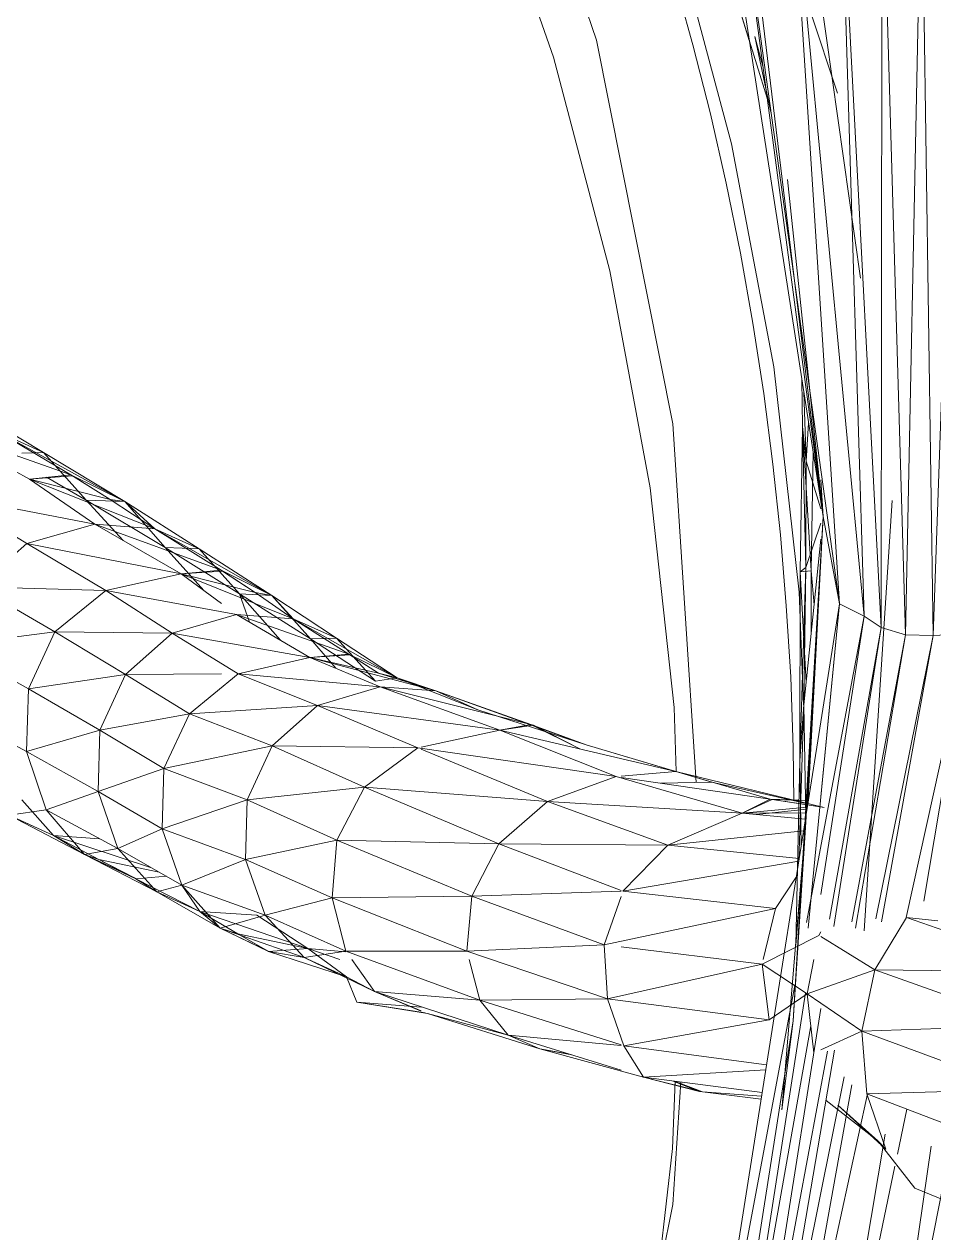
# Model space of a CAD drawing. Header units: millimetres. Extents: x -8546 to 211781, y -3000 to 31870.
# Drawn here: x -4323.3 to -4281.7, y 2636.7 to 2691.9 of the extents above; entities that cross this region are included whole.
import ezdxf

# ---------------------------------------------------------------- set-up
doc = ezdxf.new("R2010")
doc.units = ezdxf.units.MM
doc.layers.add('G-IMPT', color=8, linetype='Continuous', lineweight=9)
doc.layers.add('I-FURN', color=30, linetype='Continuous', lineweight=9)

# ---------------------------------------------------------------- blocks, each defined once
blk = doc.blocks.new('Artificial banana plant 1500mm - Family 4__C1-728657-Begane grond')
at = {"layer": 'G-IMPT'}
for p, q in [((109.842, 51.257), (115.592, 34.319)), ((124.222, 47.749), (127.664, 23.426)), ((124.222, 47.749), (127.664, 23.426)), ((121.472, 46.084), (125.952, 12.538)), ((121.472, 46.084), (125.952, 12.538)), ((121.472, 46.084), (126.702, 8.545)), ((121.472, 46.084), (126.702, 8.545)), ((124.432, 43.7), (126.702, 8.545)), ((124.432, 43.7), (126.702, 8.545)), ((124.432, 43.7), (127.822, 7.978)), ((124.432, 43.7), (127.822, 7.978)), ((128.652, 43.233), (128.602, 7.457)), ((128.652, 43.233), (128.602, 7.457)), ((128.652, 43.233), (129.722, 7.119)), ((128.652, 43.233), (129.722, 7.119)), ((130.452, 43.366), (129.722, 7.119)), ((130.452, 43.366), (129.722, 7.119)), ((130.452, 43.366), (130.982, 7.088)), ((130.452, 43.366), (130.982, 7.088)), ((132.242, 43.307), (130.982, 7.088)), ((132.242, 43.307), (130.982, 7.088)), ((110.332, 43.076), (113.632, 33.534)), ((126.752, 43.042), (127.822, 7.978)), ((126.752, 43.042), (127.822, 7.978)), ((126.752, 43.042), (128.602, 7.457)), ((126.752, 43.042), (128.602, 7.457)), ((120.682, 40.417), (122.582, 34.292)), ((120.682, 40.417), (123.398, 31.664)), ((121.662, 40.233), (125.952, 12.538)), ((121.662, 40.233), (125.952, 12.538)), ((119.092, 39.593), (121.772, 29.574)), ((122.662, 39.701), (125.952, 12.538)), ((122.662, 39.701), (125.952, 12.538)), ((119.132, 37.228), (120.002, 34.093)), ((125.372, 35.6), (126.617, 31.895)), ((115.592, 34.319), (119.082, 16.774)), ((122.832, 34.487), (123.202, 33.131)), ((122.832, 34.487), (123.202, 33.131)), ((122.832, 34.487), (123.57, 31.028)), ((120.002, 34.093), (120.802, 30.939)), ((113.632, 33.534), (116.212, 23.773)), ((120.802, 30.939), (121.522, 27.768)), ((121.772, 29.574), (123.702, 19.382)), ((121.522, 27.768), (122.172, 24.579)), ((124.329, 27.947), (125.952, 12.538)), ((124.329, 27.947), (125.952, 12.538)), ((122.172, 24.579), (122.742, 21.376)), ((116.212, 23.773), (118.052, 13.848)), ((122.742, 21.376), (123.242, 18.161)), ((123.702, 19.382), (124.862, 9.074)), ((124.986, 18.776), (125.012, 16.653)), ((124.986, 18.776), (125.012, 16.653)), ((123.242, 18.161), (123.662, 14.935)), ((125.072, 18.22), (125.172, 15.064)), ((125.072, 18.22), (125.172, 15.064)), ((86.652, 17.677), (90.322, 15.467)), ((86.652, 17.677), (90.322, 15.467)), ((91.582, 14.44), (85.252, 16.674)), ((91.582, 14.44), (85.252, 16.674)), ((85.252, 16.674), (89.692, 14.248)), ((85.252, 16.674), (89.692, 14.248)), ((119.082, 16.774), (120.157, 0.371)), ((125.012, 16.653), (124.912, 10.003)), ((125.012, 16.653), (124.912, 10.003)), ((125.402, 10.055), (125.012, 16.653)), ((125.402, 10.055), (125.012, 16.653)), ((125.012, 16.653), (125.172, 15.064)), ((125.012, 16.653), (125.172, 15.064)), ((125.012, 16.653), (125.162, 10.198)), ((125.012, 16.653), (125.162, 10.198)), ((125.289, 16.816), (125.172, 15.064)), ((125.289, 16.816), (125.172, 15.064)), ((91.582, 14.44), (88.172, 16.446)), ((91.582, 14.44), (88.172, 16.446)), ((90.322, 15.467), (88.172, 16.446)), ((90.322, 15.467), (88.172, 16.446)), ((88.172, 16.446), (94.052, 13.213)), ((88.172, 16.446), (94.052, 13.213)), ((125.492, 15.508), (125.402, 10.055)), ((125.492, 15.508), (125.402, 10.055)), ((89.338, 15.437), (90.322, 15.467)), ((89.338, 15.437), (90.322, 15.467)), ((90.322, 15.467), (94.052, 13.213)), ((90.322, 15.467), (94.052, 13.213)), ((90.322, 15.467), (92.282, 13.277)), ((90.322, 15.467), (92.282, 13.277)), ((123.662, 14.935), (124.002, 11.7)), ((125.172, 15.064), (125.162, 10.198)), ((125.172, 15.064), (125.162, 10.198)), ((125.172, 15.064), (125.846, 12.882)), ((125.172, 15.064), (125.846, 12.882)), ((91.582, 14.44), (89.692, 14.248)), ((91.582, 14.44), (89.692, 14.248)), ((91.652, 14.395), (89.692, 14.248)), ((91.652, 14.395), (89.692, 14.248)), ((93.372, 13.317), (91.582, 14.44)), ((91.652, 14.395), (91.582, 14.44)), ((93.372, 13.317), (91.582, 14.44)), ((91.582, 14.44), (91.652, 14.395)), ((93.372, 13.317), (91.582, 14.44)), ((91.582, 14.44), (91.652, 14.395)), ((91.582, 14.44), (94.052, 13.213)), ((91.582, 14.44), (94.052, 13.213)), ((93.372, 13.317), (91.652, 14.395)), ((93.372, 13.317), (91.652, 14.395)), ((93.372, 13.317), (91.652, 14.395)), ((93.372, 13.317), (89.692, 14.248)), ((93.372, 13.317), (89.692, 14.248)), ((89.692, 14.248), (95.412, 11.968)), ((89.692, 14.248), (95.412, 11.968)), ((89.692, 14.248), (92.672, 12.184)), ((89.692, 14.248), (92.672, 12.184)), ((90.472, 14.328), (92.282, 13.277)), ((90.472, 14.328), (92.282, 13.277)), ((118.052, 13.848), (119.142, 3.81)), ((125.846, 14.207), (125.952, 12.538)), ((125.846, 14.207), (125.952, 12.538)), ((86.012, 13.459), (92.672, 12.184)), ((86.012, 13.459), (92.672, 12.184)), ((86.012, 13.459), (89.562, 11.303)), ((86.012, 13.459), (89.562, 11.303)), ((92.282, 13.277), (94.052, 13.213)), ((92.282, 13.277), (94.052, 13.213)), ((92.282, 13.277), (93.965, 11.438)), ((92.282, 13.277), (93.965, 11.438)), ((92.282, 13.277), (95.892, 11.116)), ((92.282, 13.277), (95.892, 11.116)), ((93.372, 13.317), (94.052, 13.213)), ((93.372, 13.317), (94.052, 13.213)), ((93.372, 13.317), (95.412, 11.968)), ((93.372, 13.317), (95.412, 11.968)), ((127.829, -6.402), (129.102, 13.266)), ((127.829, -6.402), (129.102, 13.266)), ((94.052, 13.213), (97.442, 11.052)), ((94.052, 13.213), (97.442, 11.052)), ((94.052, 13.213), (95.892, 11.116)), ((94.052, 13.213), (95.892, 11.116)), ((94.052, 13.213), (95.412, 11.968)), ((94.052, 13.213), (95.412, 11.968)), ((92.672, 12.184), (89.562, 11.303)), ((92.672, 12.184), (89.562, 11.303)), ((98.442, 10.083), (92.672, 12.184)), ((98.442, 10.083), (92.672, 12.184)), ((95.412, 11.968), (92.672, 12.184)), ((95.412, 11.968), (92.672, 12.184)), ((92.672, 12.184), (96.622, 9.907)), ((92.672, 12.184), (96.622, 9.907)), ((124.592, -10.529), (125.952, 12.538)), ((124.592, -10.529), (125.952, 12.538)), ((125.162, -1.436), (125.952, 12.538)), ((125.162, -1.436), (125.952, 12.538)), ((125.162, 10.198), (125.846, 12.225)), ((125.162, 10.198), (125.846, 12.225)), ((125.952, 12.538), (125.249, -0.651)), ((125.952, 12.538), (125.249, -0.651)), ((126.702, 8.545), (125.952, 12.538)), ((126.702, 8.545), (125.952, 12.538)), ((98.442, 10.083), (95.412, 11.968)), ((98.442, 10.083), (95.412, 11.968)), ((97.442, 11.052), (95.412, 11.968)), ((97.442, 11.052), (95.412, 11.968)), ((95.412, 11.968), (100.762, 8.929)), ((95.412, 11.968), (100.762, 8.929)), ((124.002, 11.7), (124.272, 8.458)), ((89.562, 11.303), (87.312, 9.319)), ((89.562, 11.303), (87.312, 9.319)), ((89.562, 11.303), (96.622, 9.907)), ((89.562, 11.303), (96.622, 9.907)), ((89.562, 11.303), (93.182, 9.153)), ((89.562, 11.303), (93.182, 9.153)), ((95.892, 11.116), (97.442, 11.052)), ((95.892, 11.116), (97.442, 11.052)), ((95.892, 11.116), (97.648, 9.154)), ((95.892, 11.116), (97.648, 9.154)), ((95.892, 11.116), (99.292, 8.999)), ((95.892, 11.116), (99.292, 8.999)), ((97.442, 11.052), (100.762, 8.929)), ((97.442, 11.052), (100.762, 8.929)), ((97.442, 11.052), (99.292, 8.999)), ((97.442, 11.052), (99.292, 8.999)), ((125.072, 3.923), (125.846, 11.501)), ((125.072, 3.923), (125.846, 11.501)), ((98.442, 10.083), (96.622, 9.907)), ((98.442, 10.083), (96.622, 9.907)), ((98.502, 10.042), (96.622, 9.907)), ((98.502, 10.042), (96.622, 9.907)), ((100.002, 9.061), (98.442, 10.083)), ((98.502, 10.042), (98.442, 10.083)), ((100.002, 9.061), (98.442, 10.083)), ((98.442, 10.083), (98.502, 10.042)), ((100.002, 9.061), (98.442, 10.083)), ((98.442, 10.083), (98.502, 10.042)), ((98.442, 10.083), (100.762, 8.929)), ((98.442, 10.083), (100.762, 8.929)), ((100.002, 9.061), (98.502, 10.042)), ((100.002, 9.061), (98.502, 10.042)), ((100.002, 9.061), (98.502, 10.042)), ((124.892, 1.382), (125.162, 10.198)), ((124.892, 1.382), (125.162, 10.198)), ((124.912, 10.003), (124.892, 1.382)), ((124.912, 10.003), (124.892, 1.382)), ((124.912, 10.003), (125.162, 10.198)), ((124.912, 10.003), (125.162, 10.198)), ((125.402, 10.055), (124.912, 10.003)), ((125.402, 10.055), (124.912, 10.003)), ((125.176, 4.94), (124.912, 10.003)), ((125.176, 4.94), (124.912, 10.003)), ((125.162, 10.198), (125.072, 3.923)), ((125.162, 10.198), (125.072, 3.923)), ((125.402, 10.055), (125.54, 8.502)), ((125.402, 10.055), (125.54, 8.502)), ((125.402, 10.055), (125.402, 7.154)), ((125.402, 10.055), (125.402, 7.154)), ((96.622, 9.907), (93.182, 9.153)), ((96.622, 9.907), (93.182, 9.153)), ((100.002, 9.061), (96.622, 9.907)), ((100.002, 9.061), (96.622, 9.907)), ((96.622, 9.907), (101.742, 7.858)), ((96.622, 9.907), (101.742, 7.858)), ((96.622, 9.907), (98.465, 8.555)), ((96.622, 9.907), (98.465, 8.555)), ((87.312, 9.319), (93.182, 9.153)), ((87.312, 9.319), (93.182, 9.153)), ((87.312, 9.319), (90.852, 7.256)), ((87.312, 9.319), (90.852, 7.256)), ((93.182, 9.153), (90.852, 7.256)), ((93.182, 9.153), (90.852, 7.256)), ((93.182, 9.153), (99.152, 8.051)), ((93.182, 9.153), (99.152, 8.051)), ((93.182, 9.153), (96.212, 7.199)), ((93.182, 9.153), (96.212, 7.199)), ((99.736, 7.709), (99.292, 8.999)), ((99.736, 7.709), (99.292, 8.999)), ((99.292, 8.999), (100.762, 8.929)), ((99.292, 8.999), (100.762, 8.929)), ((99.292, 8.999), (101.156, 6.878)), ((99.292, 8.999), (101.156, 6.878)), ((99.292, 8.999), (102.532, 6.942)), ((99.292, 8.999), (102.532, 6.942)), ((100.002, 9.061), (100.762, 8.929)), ((100.002, 9.061), (100.762, 8.929)), ((100.002, 9.061), (101.742, 7.858)), ((100.002, 9.061), (101.742, 7.858)), ((100.762, 8.929), (103.712, 6.974)), ((100.762, 8.929), (103.712, 6.974)), ((100.762, 8.929), (102.532, 6.942)), ((100.762, 8.929), (102.532, 6.942)), ((100.762, 8.929), (101.742, 7.858)), ((100.762, 8.929), (101.742, 7.858)), ((125.056, 3.923), (124.862, 9.074)), ((126.702, 8.545), (120.062, -33.472)), ((126.702, 8.545), (120.062, -33.472)), ((124.272, 8.458), (124.472, 5.212)), ((126.702, 8.545), (125.265, -6.279)), ((126.702, 8.545), (125.846, -0.282)), ((126.702, 8.545), (127.822, 7.978)), ((126.702, 8.545), (127.822, 7.978)), ((99.152, 8.051), (96.212, 7.199)), ((99.152, 8.051), (96.212, 7.199)), ((104.282, 6.242), (99.152, 8.051)), ((104.282, 6.242), (99.152, 8.051)), ((101.742, 7.858), (99.152, 8.051)), ((101.742, 7.858), (99.152, 8.051)), ((99.152, 8.051), (102.492, 6.096)), ((99.152, 8.051), (102.492, 6.096)), ((104.282, 6.242), (101.742, 7.858)), ((104.282, 6.242), (101.742, 7.858)), ((103.712, 6.974), (101.742, 7.858)), ((103.712, 6.974), (101.742, 7.858)), ((101.742, 7.858), (106.482, 5.154)), ((101.742, 7.858), (106.482, 5.154)), ((125.2, -6.025), (127.822, 7.978)), ((125.2, -6.025), (127.822, 7.978)), ((127.822, 7.978), (125.846, -4.746)), ((127.822, 7.978), (125.846, -4.746)), ((127.822, 7.978), (128.602, 7.457)), ((127.822, 7.978), (128.602, 7.457)), ((86.072, 6.649), (90.852, 7.256)), ((86.072, 6.649), (90.852, 7.256)), ((90.852, 7.256), (89.642, 4.658)), ((90.852, 7.256), (89.642, 4.658)), ((90.852, 7.256), (96.212, 7.199)), ((90.852, 7.256), (96.212, 7.199)), ((90.852, 7.256), (94.082, 5.308)), ((90.852, 7.256), (94.082, 5.308)), ((96.212, 7.199), (94.082, 5.308)), ((96.212, 7.199), (94.082, 5.308)), ((96.212, 7.199), (102.492, 6.096)), ((96.212, 7.199), (102.492, 6.096)), ((96.212, 7.199), (99.222, 5.339)), ((96.212, 7.199), (99.222, 5.339)), ((126.248, -5.869), (128.602, 7.457)), ((126.248, -5.869), (128.602, 7.457)), ((126.44, -6.208), (128.602, 7.457)), ((126.44, -6.208), (128.602, 7.457)), ((129.722, 7.119), (128.602, 7.457)), ((129.722, 7.119), (128.602, 7.457)), ((86.072, 6.649), (89.642, 4.658)), ((86.072, 6.649), (89.642, 4.658)), ((102.532, 6.942), (103.712, 6.974)), ((102.532, 6.942), (103.712, 6.974)), ((102.532, 6.942), (103.684, 5.596)), ((102.532, 6.942), (103.684, 5.596)), ((102.532, 6.942), (105.502, 5.008)), ((102.532, 6.942), (105.502, 5.008)), ((103.712, 6.974), (106.482, 5.154)), ((103.712, 6.974), (106.482, 5.154)), ((103.712, 6.974), (105.502, 5.008)), ((103.712, 6.974), (105.502, 5.008)), ((127.267, -5.993), (129.722, 7.119)), ((127.267, -5.993), (129.722, 7.119)), ((127.429, -6.291), (129.722, 7.119)), ((127.429, -6.291), (129.722, 7.119)), ((128.37, -5.86), (130.982, 7.088)), ((128.37, -5.86), (130.982, 7.088)), ((128.62, -5.99), (130.982, 7.088)), ((128.62, -5.99), (130.982, 7.088)), ((130.982, 7.088), (129.722, 7.119)), ((130.982, 7.088), (129.722, 7.119)), ((129.755, -5.804), (132.602, 7.171)), ((129.755, -5.804), (132.602, 7.171)), ((130.562, -5.049), (132.602, 7.171)), ((130.562, -5.049), (132.602, 7.171)), ((132.602, 7.171), (130.982, 7.088)), ((132.602, 7.171), (130.982, 7.088)), ((102.492, 6.096), (99.222, 5.339)), ((102.492, 6.096), (99.222, 5.339)), ((104.282, 6.242), (102.492, 6.096)), ((104.282, 6.242), (102.492, 6.096)), ((104.332, 6.206), (102.492, 6.096)), ((104.332, 6.206), (102.492, 6.096)), ((105.632, 5.366), (102.492, 6.096)), ((105.632, 5.366), (102.492, 6.096)), ((102.492, 6.096), (108.262, 4.569)), ((102.492, 6.096), (108.262, 4.569)), ((102.492, 6.096), (105.712, 4.744)), ((102.492, 6.096), (105.712, 4.744)), ((105.632, 5.366), (104.282, 6.242)), ((104.332, 6.206), (104.282, 6.242)), ((105.632, 5.366), (104.282, 6.242)), ((104.282, 6.242), (104.332, 6.206)), ((105.632, 5.366), (104.282, 6.242)), ((104.282, 6.242), (104.332, 6.206)), ((104.282, 6.242), (106.482, 5.154)), ((104.282, 6.242), (106.482, 5.154)), ((105.632, 5.366), (104.332, 6.206)), ((105.632, 5.366), (104.332, 6.206)), ((105.632, 5.366), (104.332, 6.206)), ((89.642, 4.658), (94.082, 5.308)), ((89.642, 4.658), (94.082, 5.308)), ((94.082, 5.308), (92.902, 2.767)), ((94.082, 5.308), (92.902, 2.767)), ((94.082, 5.308), (98.465, 5.335)), ((94.082, 5.308), (98.465, 5.335)), ((94.082, 5.308), (97.002, 3.507)), ((94.082, 5.308), (97.002, 3.507)), ((99.222, 5.339), (97.002, 3.507)), ((99.222, 5.339), (97.002, 3.507)), ((99.222, 5.339), (105.712, 4.744)), ((99.222, 5.339), (105.712, 4.744)), ((99.222, 5.339), (102.852, 3.9)), ((99.222, 5.339), (102.852, 3.9)), ((105.502, 5.008), (106.482, 5.154)), ((105.502, 5.008), (106.482, 5.154)), ((105.632, 5.366), (106.482, 5.154)), ((105.632, 5.366), (106.482, 5.154)), ((105.632, 5.366), (108.262, 4.569)), ((105.632, 5.366), (108.262, 4.569)), ((106.482, 5.154), (108.262, 4.569)), ((106.482, 5.154), (108.262, 4.569)), ((106.482, 5.154), (110.172, 3.694)), ((106.482, 5.154), (110.172, 3.694)), ((124.472, 5.212), (124.582, 1.961)), ((89.642, 4.658), (89.552, 1.796)), ((89.642, 4.658), (89.552, 1.796)), ((89.642, 4.658), (92.902, 2.767)), ((89.642, 4.658), (92.902, 2.767)), ((105.712, 4.744), (102.852, 3.9)), ((105.712, 4.744), (102.852, 3.9)), ((108.262, 4.569), (105.712, 4.744)), ((108.262, 4.569), (105.712, 4.744)), ((105.712, 4.744), (112.592, 3.032)), ((105.712, 4.744), (112.592, 3.032)), ((105.712, 4.744), (111.182, 2.769)), ((105.712, 4.744), (111.182, 2.769)), ((108.262, 4.569), (112.592, 3.032)), ((108.262, 4.569), (112.592, 3.032)), ((110.172, 3.694), (108.262, 4.569)), ((110.172, 3.694), (108.262, 4.569)), ((108.262, 4.569), (115.132, 2.102)), ((108.262, 4.569), (115.132, 2.102)), ((97.002, 3.507), (102.852, 3.9)), ((97.002, 3.507), (102.852, 3.9)), ((102.852, 3.9), (100.782, 2.054)), ((102.852, 3.9), (100.782, 2.054)), ((102.852, 3.9), (111.182, 2.769)), ((102.852, 3.9), (111.182, 2.769)), ((102.852, 3.9), (107.432, 1.956)), ((102.852, 3.9), (107.432, 1.956)), ((124.837, -3.257), (125.072, 3.923)), ((124.837, -3.257), (125.072, 3.923)), ((124.892, 1.382), (125.072, 3.923)), ((124.892, 1.382), (125.072, 3.923)), ((125.072, 3.923), (125.158, -1.222)), ((125.072, 3.923), (125.158, -1.222)), ((85.982, 3.709), (89.552, 1.796)), ((85.982, 3.709), (89.552, 1.796)), ((92.902, 2.767), (97.002, 3.507)), ((92.902, 2.767), (97.002, 3.507)), ((97.002, 3.507), (95.832, 1.008)), ((97.002, 3.507), (95.832, 1.008)), ((97.002, 3.507), (100.782, 2.054)), ((97.002, 3.507), (100.782, 2.054)), ((110.172, 3.694), (115.132, 2.102)), ((110.172, 3.694), (115.132, 2.102)), ((119.142, 3.81), (119.241, 0.87)), ((89.552, 1.796), (92.902, 2.767)), ((89.552, 1.796), (92.902, 2.767)), ((92.902, 2.767), (92.822, -0.031)), ((92.902, 2.767), (92.822, -0.031)), ((92.902, 2.767), (95.832, 1.008)), ((92.902, 2.767), (95.832, 1.008)), ((111.182, 2.769), (107.592, 1.991)), ((111.182, 2.769), (107.592, 1.991)), ((112.592, 3.032), (111.182, 2.769)), ((112.592, 3.032), (111.182, 2.769)), ((111.182, 2.769), (112.712, 2.999)), ((111.182, 2.769), (112.712, 2.999)), ((111.182, 2.769), (119.222, 0.871)), ((111.182, 2.769), (119.222, 0.871)), ((111.182, 2.769), (116.492, 0.642)), ((111.182, 2.769), (116.492, 0.642)), ((115.132, 2.102), (112.592, 3.032)), ((115.132, 2.102), (112.592, 3.032)), ((112.592, 3.032), (114.842, 1.908)), ((112.592, 3.032), (114.842, 1.908)), ((112.592, 3.032), (112.712, 2.999)), ((112.592, 3.032), (112.712, 2.999)), ((114.842, 1.908), (112.712, 2.999)), ((114.842, 1.908), (112.712, 2.999)), ((89.552, 1.796), (90.452, -0.877)), ((89.552, 1.796), (90.452, -0.877)), ((89.552, 1.796), (92.822, -0.031)), ((89.552, 1.796), (92.822, -0.031)), ((95.832, 1.008), (100.782, 2.054)), ((95.832, 1.008), (100.782, 2.054)), ((100.782, 2.054), (99.642, -0.418)), ((100.782, 2.054), (99.642, -0.418)), ((100.782, 2.054), (107.432, 1.956)), ((100.782, 2.054), (107.432, 1.956)), ((100.782, 2.054), (105.002, 0.158)), ((100.782, 2.054), (105.002, 0.158)), ((107.432, 1.956), (105.002, 0.158)), ((107.432, 1.956), (105.002, 0.158)), ((107.432, 1.956), (116.492, 0.642)), ((107.432, 1.956), (116.492, 0.642)), ((107.592, 1.89), (113.352, -0.495)), ((107.592, 1.89), (113.352, -0.495)), ((115.132, 2.102), (120.862, 0.383)), ((115.132, 2.102), (120.862, 0.383)), ((115.132, 2.102), (119.222, 0.871)), ((115.132, 2.102), (119.222, 0.871)), ((124.582, 1.961), (124.612, -0.458)), ((124.892, 1.382), (124.712, -7.066)), ((124.892, 1.382), (124.712, -7.066)), ((124.953, -2.524), (124.892, 1.382)), ((124.953, -2.524), (124.892, 1.382)), ((92.822, -0.031), (95.832, 1.008)), ((92.822, -0.031), (95.832, 1.008)), ((95.832, 1.008), (95.752, -1.744)), ((95.832, 1.008), (95.752, -1.744)), ((95.832, 1.008), (99.642, -0.418)), ((95.832, 1.008), (99.642, -0.418)), ((116.492, 0.642), (113.352, -0.495)), ((116.492, 0.642), (113.352, -0.495)), ((116.492, 0.642), (122.252, -1.027)), ((116.492, 0.642), (122.252, -1.027)), ((119.222, 0.871), (116.719, 0.662)), ((119.222, 0.871), (116.719, 0.662)), ((116.719, 0.609), (123.532, -0.393)), ((116.719, 0.609), (123.532, -0.393)), ((120.862, 0.383), (119.222, 0.871)), ((120.862, 0.383), (119.222, 0.871)), ((119.222, 0.871), (126.002, -0.77)), ((119.222, 0.871), (126.002, -0.77)), ((119.222, 0.871), (123.532, -0.393)), ((119.222, 0.871), (123.532, -0.393)), ((99.642, -0.418), (105.002, 0.158)), ((99.642, -0.418), (105.002, 0.158)), ((105.002, 0.158), (103.732, -2.258)), ((105.002, 0.158), (103.732, -2.258)), ((105.002, 0.158), (113.352, -0.495)), ((105.002, 0.158), (113.352, -0.495)), ((105.002, 0.158), (111.142, -2.43)), ((105.002, 0.158), (111.142, -2.43)), ((118.534, 0.342), (120.862, 0.383)), ((118.534, 0.342), (120.862, 0.383)), ((120.862, 0.383), (125.251, -0.601)), ((120.862, 0.383), (125.251, -0.601)), ((87.402, -0.494), (90.782, -2.056)), ((87.402, -0.494), (90.782, -2.056)), ((89.338, -0.414), (90.782, -2.056)), ((89.338, -0.414), (90.782, -2.056)), ((90.452, -0.877), (92.822, -0.031)), ((90.452, -0.877), (92.822, -0.031)), ((92.822, -0.031), (93.722, -2.644)), ((92.822, -0.031), (93.722, -2.644)), ((92.822, -0.031), (95.752, -1.744)), ((92.822, -0.031), (95.752, -1.744)), ((95.752, -1.744), (99.642, -0.418)), ((95.752, -1.744), (99.642, -0.418)), ((99.642, -0.418), (99.562, -3.143)), ((99.642, -0.418), (99.562, -3.143)), ((99.642, -0.418), (103.732, -2.258)), ((99.642, -0.418), (103.732, -2.258)), ((113.352, -0.495), (111.142, -2.43)), ((113.352, -0.495), (111.142, -2.43)), ((113.352, -0.495), (122.252, -1.027)), ((113.352, -0.495), (122.252, -1.027)), ((113.352, -0.495), (118.862, -2.492)), ((113.352, -0.495), (118.862, -2.492)), ((123.532, -0.393), (122.252, -1.027)), ((123.532, -0.393), (122.252, -1.027)), ((122.252, -1.027), (123.632, -0.409)), ((122.252, -1.027), (123.632, -0.409)), ((125.248, -0.654), (123.532, -0.393)), ((126.002, -0.77), (123.532, -0.393)), ((123.532, -0.393), (125.281, -0.446)), ((123.532, -0.393), (125.281, -0.446)), ((123.532, -0.393), (123.632, -0.409)), ((123.532, -0.393), (123.632, -0.409)), ((125.259, -0.454), (123.632, -0.409)), ((125.259, -0.454), (123.632, -0.409)), ((88.762, -1.116), (90.452, -0.877)), ((88.762, -1.116), (90.452, -0.877)), ((90.452, -0.877), (92.202, -2.911)), ((90.452, -0.877), (92.202, -2.911)), ((90.452, -0.877), (93.722, -2.644)), ((90.452, -0.877), (93.722, -2.644)), ((122.252, -1.027), (118.862, -2.492)), ((122.252, -1.027), (118.862, -2.492)), ((122.252, -1.027), (125.233, -0.752)), ((122.252, -1.027), (125.233, -0.752)), ((122.252, -1.027), (125.191, -1.018)), ((122.252, -1.027), (125.191, -1.018)), ((122.252, -1.027), (125.145, -1.309)), ((122.252, -1.027), (125.145, -1.309)), ((122.915, -1.091), (125.217, -0.851)), ((122.915, -1.091), (125.217, -0.851)), ((88.762, -1.116), (90.782, -2.056)), ((88.762, -1.116), (90.782, -2.056)), ((88.762, -1.116), (92.202, -2.911)), ((88.762, -1.116), (92.202, -2.911)), ((124.062, -14.595), (125.162, -1.436)), ((124.062, -14.595), (125.162, -1.436)), ((125.162, -1.436), (124.592, -10.529)), ((125.162, -1.436), (124.592, -10.529)), ((124.712, -7.066), (125.162, -1.436)), ((124.902, -4.682), (125.162, -1.436)), ((90.782, -2.056), (92.894, -2.197)), ((90.782, -2.056), (92.894, -2.197)), ((90.782, -2.056), (92.202, -2.911)), ((90.782, -2.056), (92.202, -2.911)), ((90.782, -2.056), (92.852, -3.154)), ((90.782, -2.056), (92.852, -3.154)), ((90.782, -2.056), (95.258, -3.524)), ((90.782, -2.056), (95.258, -3.524)), ((93.722, -2.644), (95.752, -1.744)), ((93.722, -2.644), (95.752, -1.744)), ((95.752, -1.744), (96.642, -4.319)), ((95.752, -1.744), (96.642, -4.319)), ((95.752, -1.744), (99.562, -3.143)), ((95.752, -1.744), (99.562, -3.143)), ((118.862, -2.492), (125.062, -1.829)), ((118.862, -2.492), (125.062, -1.829)), ((92.202, -2.911), (93.722, -2.644)), ((92.202, -2.911), (93.722, -2.644)), ((93.722, -2.644), (95.512, -4.629)), ((93.722, -2.644), (95.512, -4.629)), ((93.722, -2.644), (96.642, -4.319)), ((93.722, -2.644), (96.642, -4.319)), ((99.562, -3.143), (103.732, -2.258)), ((99.562, -3.143), (103.732, -2.258)), ((103.732, -2.258), (103.512, -4.892)), ((103.732, -2.258), (103.512, -4.892)), ((103.732, -2.258), (111.142, -2.43)), ((103.732, -2.258), (111.142, -2.43)), ((103.732, -2.258), (109.902, -4.826)), ((103.732, -2.258), (109.902, -4.826)), ((111.142, -2.43), (109.902, -4.826)), ((111.142, -2.43), (109.902, -4.826)), ((111.142, -2.43), (118.862, -2.492)), ((111.142, -2.43), (118.862, -2.492)), ((111.142, -2.43), (116.719, -4.567)), ((111.142, -2.43), (116.719, -4.567)), ((118.862, -2.492), (116.802, -4.598)), ((118.862, -2.492), (116.802, -4.598)), ((118.862, -2.492), (124.861, -3.103)), ((118.862, -2.492), (124.861, -3.103)), ((92.202, -2.911), (95.512, -4.629)), ((92.202, -2.911), (95.512, -4.629)), ((92.202, -2.911), (92.852, -3.154)), ((92.202, -2.911), (92.852, -3.154)), ((92.202, -2.911), (94.552, -4.027)), ((92.202, -2.911), (94.552, -4.027)), ((92.202, -2.911), (94.482, -3.992)), ((92.202, -2.911), (94.482, -3.992)), ((92.852, -3.154), (95.616, -3.73)), ((92.852, -3.154), (95.616, -3.73)), ((92.852, -3.154), (94.552, -4.027)), ((92.852, -3.154), (94.552, -4.027)), ((92.852, -3.154), (94.482, -3.992)), ((92.852, -3.154), (94.482, -3.992)), ((96.642, -4.319), (99.562, -3.143)), ((96.642, -4.319), (99.562, -3.143)), ((99.562, -3.143), (100.452, -5.691)), ((99.562, -3.143), (100.452, -5.691)), ((99.562, -3.143), (103.512, -4.892)), ((99.562, -3.143), (103.512, -4.892)), ((116.802, -4.598), (124.843, -3.218)), ((116.802, -4.598), (124.843, -3.218)), ((94.552, -4.027), (94.482, -3.992)), ((94.552, -4.027), (94.482, -3.992)), ((95.941, -3.916), (94.552, -4.027)), ((95.941, -3.916), (94.552, -4.027)), ((95.512, -4.629), (94.552, -4.027)), ((95.512, -4.629), (94.552, -4.027)), ((94.552, -4.027), (97.472, -5.524)), ((94.552, -4.027), (97.472, -5.524)), ((95.512, -4.629), (96.642, -4.319)), ((95.512, -4.629), (96.642, -4.319)), ((96.642, -4.319), (98.402, -6.286)), ((96.642, -4.319), (98.402, -6.286)), ((96.642, -4.319), (100.452, -5.691)), ((96.642, -4.319), (100.452, -5.691)), ((96.649, -4.319), (97.472, -5.524)), ((96.649, -4.319), (97.472, -5.524)), ((124.726, -3.959), (123.772, -5.381)), ((124.726, -3.959), (123.772, -5.381)), ((95.512, -4.629), (98.402, -6.286)), ((95.512, -4.629), (98.402, -6.286)), ((95.512, -4.629), (97.472, -5.524)), ((95.512, -4.629), (97.472, -5.524)), ((100.452, -5.691), (103.512, -4.892)), ((100.452, -5.691), (103.512, -4.892)), ((103.512, -4.892), (109.902, -4.826)), ((103.512, -4.892), (109.902, -4.826)), ((103.512, -4.892), (104.142, -7.33)), ((103.512, -4.892), (104.142, -7.33)), ((103.512, -4.892), (109.672, -7.334)), ((103.512, -4.892), (109.672, -7.334)), ((109.902, -4.826), (109.672, -7.334)), ((109.902, -4.826), (109.672, -7.334)), ((109.902, -4.826), (116.719, -4.601)), ((109.902, -4.826), (116.719, -4.601)), ((109.902, -4.826), (115.952, -7.053)), ((109.902, -4.826), (115.952, -7.053)), ((116.719, -4.838), (115.952, -7.053)), ((116.719, -4.838), (115.952, -7.053)), ((116.802, -4.598), (123.772, -5.381)), ((116.802, -4.598), (123.772, -5.381)), ((97.472, -5.524), (100.082, -5.699)), ((97.472, -5.524), (100.082, -5.699)), ((97.472, -5.524), (98.402, -6.286)), ((97.472, -5.524), (98.402, -6.286)), ((97.472, -5.524), (99.202, -6.549)), ((97.472, -5.524), (99.202, -6.549)), ((97.472, -5.524), (102.402, -7.223)), ((97.472, -5.524), (102.402, -7.223)), ((115.952, -7.053), (123.772, -5.381)), ((115.952, -7.053), (123.772, -5.381)), ((123.772, -5.381), (123.221, -7.719)), ((123.772, -5.381), (123.221, -7.719)), ((98.402, -6.286), (100.452, -5.691)), ((98.402, -6.286), (100.452, -5.691)), ((100.082, -5.699), (102.402, -7.223)), ((100.082, -5.699), (102.402, -7.223)), ((100.452, -5.691), (102.232, -7.632)), ((100.452, -5.691), (102.232, -7.632)), ((100.452, -5.691), (104.142, -7.33)), ((100.452, -5.691), (104.142, -7.33)), ((129.762, -5.804), (128.312, -8.19)), ((129.762, -5.804), (128.312, -8.19)), ((129.762, -5.804), (131.192, -5.944)), ((129.762, -5.804), (131.192, -5.944)), ((129.762, -5.804), (136.992, -8.295)), ((129.762, -5.804), (136.992, -8.295)), ((98.402, -6.286), (100.612, -7.351)), ((98.402, -6.286), (100.612, -7.351)), ((98.402, -6.286), (99.202, -6.549)), ((98.402, -6.286), (99.202, -6.549)), ((98.402, -6.286), (102.232, -7.632)), ((98.402, -6.286), (102.232, -7.632)), ((98.402, -6.286), (100.562, -7.319)), ((98.402, -6.286), (100.562, -7.319)), ((99.202, -6.549), (100.612, -7.351)), ((99.202, -6.549), (100.612, -7.351)), ((99.202, -6.549), (100.562, -7.319)), ((99.202, -6.549), (100.562, -7.319)), ((99.202, -6.549), (102.402, -7.223)), ((99.202, -6.549), (102.402, -7.223)), ((123.172, -7.926), (125.752, -6.614)), ((123.172, -7.926), (125.752, -6.614)), ((125.846, -6.454), (125.752, -6.614)), ((125.846, -6.454), (125.752, -6.614)), ((109.672, -7.334), (115.952, -7.053)), ((109.672, -7.334), (115.952, -7.053)), ((115.952, -7.053), (116.102, -9.524)), ((115.952, -7.053), (116.102, -9.524)), ((116.719, -7.145), (123.172, -7.926)), ((116.719, -7.145), (123.172, -7.926)), ((125.846, -6.671), (128.312, -8.19)), ((125.846, -6.671), (128.312, -8.19)), ((100.612, -7.351), (100.562, -7.319)), ((100.612, -7.351), (100.562, -7.319)), ((102.402, -7.223), (100.612, -7.351)), ((102.402, -7.223), (100.612, -7.351)), ((100.612, -7.351), (104.172, -8.511)), ((100.612, -7.351), (104.172, -8.511)), ((102.232, -7.632), (100.612, -7.351)), ((102.232, -7.632), (100.612, -7.351)), ((102.232, -7.632), (104.142, -7.33)), ((102.232, -7.632), (104.142, -7.33)), ((102.232, -7.632), (104.172, -8.511)), ((102.232, -7.632), (104.172, -8.511)), ((102.232, -7.632), (105.452, -9.181)), ((102.232, -7.632), (105.452, -9.181)), ((102.402, -7.223), (104.172, -8.511)), ((102.402, -7.223), (104.172, -8.511)), ((102.402, -7.223), (103.868, -7.719)), ((102.402, -7.223), (103.868, -7.719)), ((102.402, -7.223), (104.142, -7.369)), ((102.402, -7.223), (104.142, -7.369)), ((104.142, -7.33), (109.672, -7.334)), ((104.142, -7.33), (109.672, -7.334)), ((104.142, -7.33), (110.272, -9.576)), ((104.142, -7.33), (110.272, -9.576)), ((104.418, -7.719), (105.452, -9.181)), ((104.418, -7.719), (105.452, -9.181)), ((109.672, -7.334), (116.102, -9.524)), ((109.672, -7.334), (116.102, -9.524)), ((109.775, -7.719), (110.272, -9.576)), ((109.775, -7.719), (110.272, -9.576)), ((125.533, -7.719), (125.222, -9.285)), ((125.533, -7.719), (125.222, -9.285)), ((116.102, -9.524), (123.172, -7.926)), ((116.102, -9.524), (123.172, -7.926)), ((123.172, -7.926), (123.492, -10.47)), ((123.172, -7.926), (123.492, -10.47)), ((123.172, -7.926), (125.222, -9.285)), ((123.172, -7.926), (125.222, -9.285)), ((125.222, -9.285), (128.312, -8.19)), ((125.222, -9.285), (128.312, -8.19)), ((128.312, -8.19), (127.722, -10.991)), ((128.312, -8.19), (127.722, -10.991)), ((128.312, -8.19), (136.992, -8.295)), ((128.312, -8.19), (136.992, -8.295)), ((128.312, -8.19), (135.432, -10.732)), ((128.312, -8.19), (135.432, -10.732)), ((104.172, -8.511), (105.452, -9.181)), ((104.172, -8.511), (105.452, -9.181)), ((104.172, -8.511), (104.652, -9.676)), ((104.172, -8.511), (104.652, -9.676)), ((105.452, -9.181), (110.272, -9.576)), ((105.452, -9.181), (110.272, -9.576)), ((105.452, -9.181), (111.562, -11.178)), ((105.452, -9.181), (111.562, -11.178)), ((105.452, -9.181), (107.592, -10.069)), ((105.452, -9.181), (107.592, -10.069)), ((105.452, -9.181), (107.592, -10.084)), ((105.452, -9.181), (107.592, -10.084)), ((120.062, -33.472), (124.66, -8.912)), ((120.062, -33.472), (124.66, -8.912)), ((125.149, -9.236), (121.482, -32.85)), ((125.149, -9.236), (121.482, -32.85)), ((123.492, -10.47), (125.222, -9.285)), ((123.492, -10.47), (125.222, -9.285)), ((125.222, -9.285), (125.522, -11.99)), ((125.222, -9.285), (125.522, -11.99)), ((125.222, -9.285), (127.722, -10.991)), ((125.222, -9.285), (127.722, -10.991)), ((104.652, -9.676), (107.882, -10.19)), ((104.652, -9.676), (107.882, -10.19)), ((104.652, -9.676), (107.592, -9.905)), ((104.652, -9.676), (107.592, -9.905)), ((104.652, -9.676), (107.772, -10.16)), ((104.652, -9.676), (107.772, -10.16)), ((110.272, -9.576), (116.102, -9.524)), ((110.272, -9.576), (116.102, -9.524)), ((110.272, -9.576), (111.562, -11.178)), ((110.272, -9.576), (111.562, -11.178)), ((110.272, -9.576), (116.719, -11.627)), ((110.272, -9.576), (116.719, -11.627)), ((116.102, -9.524), (116.842, -11.667)), ((116.102, -9.524), (116.842, -11.667)), ((116.102, -9.524), (123.492, -10.47)), ((116.102, -9.524), (123.492, -10.47)), ((107.882, -10.19), (113.012, -11.799)), ((107.882, -10.19), (113.012, -11.799)), ((111.562, -11.178), (107.882, -10.19)), ((111.562, -11.178), (107.882, -10.19)), ((116.842, -11.667), (123.492, -10.47)), ((116.842, -11.667), (123.492, -10.47)), ((122.152, -33.315), (125.846, -9.964)), ((122.152, -33.315), (125.846, -9.964)), ((121.482, -32.85), (125.385, -10.754)), ((121.482, -32.85), (125.385, -10.754)), ((122.812, -21.858), (124.592, -10.529)), ((122.812, -21.858), (124.592, -10.529)), ((124.062, -14.595), (124.592, -10.529)), ((125.846, -11.843), (127.722, -10.991)), ((125.846, -11.843), (127.722, -10.991)), ((127.722, -10.991), (134.973, -10.747)), ((127.722, -10.991), (134.973, -10.747)), ((127.722, -10.991), (127.952, -13.856)), ((127.722, -10.991), (127.952, -13.856)), ((127.722, -10.991), (134.932, -13.662)), ((127.722, -10.991), (134.932, -13.662)), ((111.562, -11.178), (113.012, -11.799)), ((111.562, -11.178), (113.012, -11.799)), ((111.562, -11.178), (116.719, -11.655)), ((111.562, -11.178), (116.719, -11.655)), ((111.562, -11.178), (116.719, -12.78)), ((111.562, -11.178), (116.719, -12.78)), ((113.012, -11.799), (117.752, -13.102)), ((113.012, -11.799), (117.752, -13.102)), ((113.012, -11.799), (114.466, -12.08)), ((113.012, -11.799), (114.466, -12.08)), ((113.012, -11.799), (114.288, -12.025)), ((113.012, -11.799), (114.288, -12.025)), ((116.842, -11.667), (117.752, -13.102)), ((116.842, -11.667), (117.752, -13.102)), ((116.842, -11.667), (123.371, -12.53)), ((116.842, -11.667), (123.371, -12.53)), ((122.152, -33.315), (126.161, -11.902)), ((122.152, -33.315), (126.161, -11.902)), ((122.682, -34.063), (126.478, -11.86)), ((122.682, -34.063), (126.478, -11.86)), ((117.752, -13.102), (123.336, -12.756)), ((117.752, -13.102), (123.336, -12.756)), ((117.752, -13.102), (120.302, -13.749)), ((117.752, -13.102), (120.302, -13.749)), ((117.752, -13.102), (123.171, -13.796)), ((117.752, -13.102), (123.171, -13.796)), ((117.752, -13.102), (120.442, -13.774)), ((117.752, -13.102), (120.442, -13.774)), ((122.682, -34.063), (126.912, -13.09)), ((122.682, -34.063), (126.912, -13.09)), ((119.072, -16.367), (119.197, -13.287)), ((119.449, -13.319), (119.082, -18.926)), ((119.1, -13.274), (120.302, -13.749)), ((119.1, -13.274), (120.302, -13.749)), ((119.162, -13.282), (120.442, -13.774)), ((119.162, -13.282), (120.442, -13.774)), ((120.442, -13.774), (120.302, -13.749)), ((120.442, -13.774), (120.302, -13.749)), ((120.442, -13.774), (123.122, -14.107)), ((120.442, -13.774), (123.122, -14.107)), ((123.145, -13.963), (120.442, -13.774)), ((123.145, -13.963), (120.442, -13.774)), ((123.532, -34.164), (127.273, -13.447)), ((123.532, -34.164), (127.273, -13.447)), ((127.952, -13.856), (134.932, -13.662)), ((127.952, -13.856), (134.932, -13.662)), ((123.532, -34.164), (127.988, -13.856)), ((123.532, -34.164), (127.988, -13.856)), ((126.092, -14.17), (128.452, -16.009)), ((126.092, -14.17), (128.452, -16.009)), ((127.952, -13.856), (128.812, -16.397)), ((127.952, -13.856), (128.812, -16.397)), ((127.952, -13.856), (134.973, -16.564)), ((127.952, -13.856), (134.973, -16.564)), ((126.622, -14.377), (128.452, -16.009)), ((126.622, -14.377), (128.452, -16.009)), ((126.622, -14.377), (128.812, -16.397)), ((126.622, -14.377), (128.812, -16.397)), ((129.351, -16.614), (129.78, -14.561)), ((129.351, -16.614), (129.78, -14.561)), ((125.762, -33.8), (128.784, -15.699)), ((125.762, -33.8), (128.784, -15.699)), ((128.452, -16.009), (128.812, -16.397)), ((128.452, -16.009), (128.812, -16.397)), ((128.452, -16.009), (130.152, -18.168)), ((128.452, -16.009), (130.152, -18.168)), ((117.912, -26.395), (119.072, -16.367)), ((128.372, -33.524), (130.893, -16.259)), ((128.372, -33.524), (130.893, -16.259)), ((125.762, -33.8), (129.235, -17.172)), ((125.762, -33.8), (129.235, -17.172)), ((128.372, -33.524), (131.464, -17.861)), ((128.372, -33.524), (131.464, -17.861)), ((130.152, -18.168), (131.482, -18.725)), ((130.152, -18.168), (131.482, -18.725)), ((119.082, -18.926), (118.351, -22.602))]:
    blk.add_line(p, q, dxfattribs=at)
blk = doc.blocks.new('Artificial banana plant 1500mm - Family 4__C2-728658-Begane grond')
blk.add_blockref('Artificial banana plant 1500mm - Family 4__C1-728657-Begane grond', (0, 0))
blk = doc.blocks.new('Artificial banana plant 1500mm - Family 4-728656-Begane grond')
blk.add_blockref('Artificial banana plant 1500mm - Family 4__C2-728658-Begane grond', (0, 0))
blk = doc.blocks.new('Artificial banana plant 1500mm - Ny märkning-728662-Begane grond')
blk.add_blockref('Artificial banana plant 1500mm - Family 4-728656-Begane grond', (0, 0))

msp = doc.modelspace()

# ---------------------------------------------------------------- block references
at = {"layer": 'I-FURN'}
msp.add_blockref('Artificial banana plant 1500mm - Ny märkning-728662-Begane grond', (-4412.758, 2656.875), dxfattribs=at)

doc.saveas('drawing.dxf')
